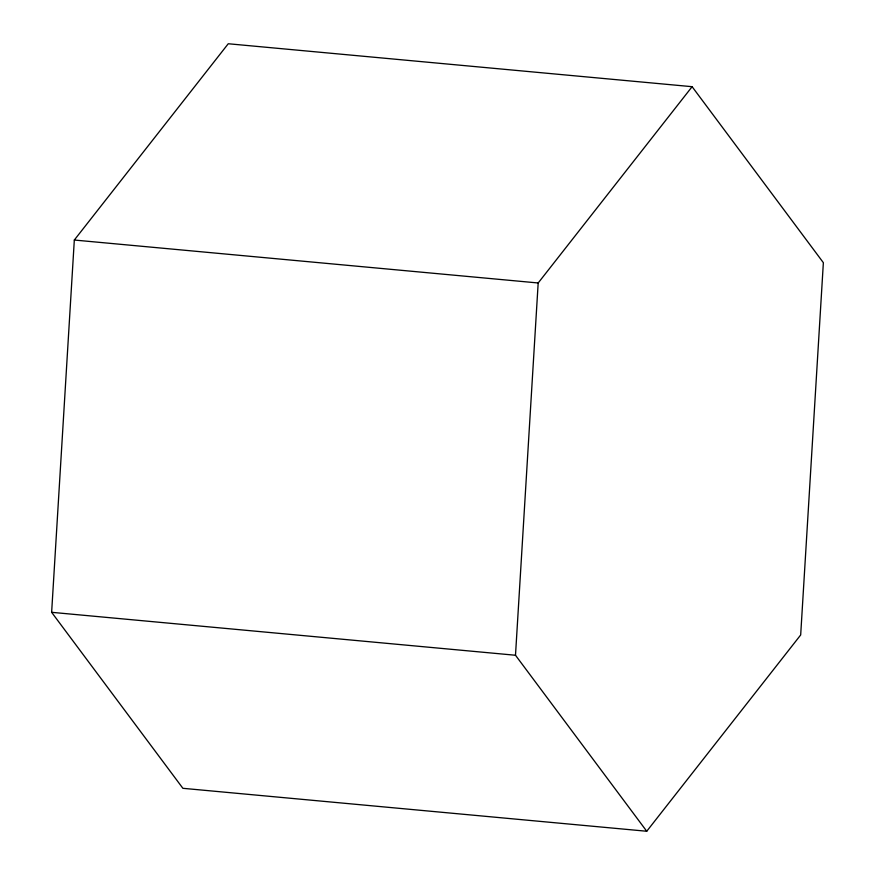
<?xml version="1.0" encoding="UTF-8"?>
<svg xmlns="http://www.w3.org/2000/svg" width="875" height="875" viewBox="0 0 875 875"><rect width="100%" height="100%" fill="white"/><g stroke="black" fill="none" stroke-linecap="round" stroke-linejoin="round"><path stroke-width="1.31" d="M51.636 612.314L74.32 240.034L228.255 43.75L692.114 86.691L823.364 262.686L800.68 634.966L646.745 831.25L182.886 788.309L51.636 612.314L515.495 655.255L646.745 831.25M515.495 655.255L538.18 282.975L692.114 86.691M74.32 240.034L538.18 282.975"/></g></svg>
